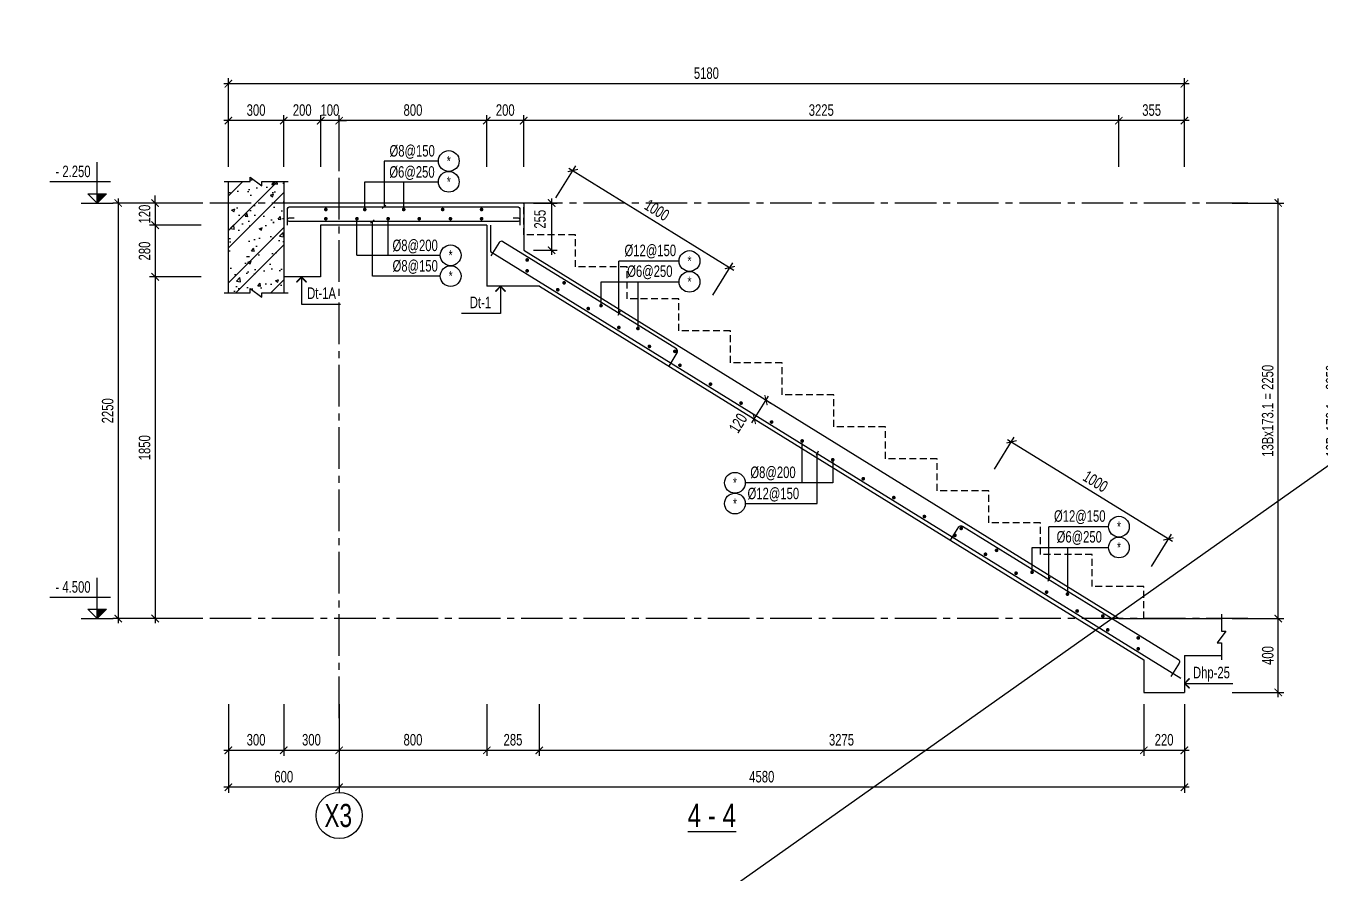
# Model space of a CAD drawing. Header units: millimetres. Extents: x -77370 to 109412, y -14880 to 214694.
# Drawn here: x 12411 to 26437, y 158927 to 168101 of the extents above; entities that cross this region are included whole.
import ezdxf
from ezdxf.enums import TextEntityAlignment as Align

# ---------------------------------------------------------------- set-up
doc = ezdxf.new("R2010")
doc.units = ezdxf.units.MM
doc.header["$LTSCALE"] = 300
doc.header["$MEASUREMENT"] = 0
doc.header["$PDMODE"] = 66
doc.linetypes.add('CENTER2', pattern=[1.125, 0.75, -0.125, 0.125, -0.125])
doc.linetypes.add('HIDDEN', pattern=[0.375, 0.25, -0.125])
doc.layers.get('0').update_dxf_attribs({"linetype": 'CONTINUOUS'})
doc.layers.get('DEFPOINTS').update_dxf_attribs({"linetype": 'CONTINUOUS'})
for name, color, linetype in [('CDC.01.AXIS', 160, 'CENTER2'), ('CDC.02.DIM', 1, 'CONTINUOUS'), ('CDC.03.BORDER', 3, 'CONTINUOUS'), ('CDC.04.HIDDEN', 8, 'HIDDEN'), ('CDC.05.STEEL', 4, 'CONTINUOUS'), ('CDC.06.TEXT', 2, 'CONTINUOUS'), ('CDC.10.HATCH', 251, 'CONTINUOUS'), ('CDC.11.NOTE', 8, 'CONTINUOUS'), ('CDC.14.STEELNUM', 2, 'CONTINUOUS'), ('KCS_SNODE', 6, 'CONTINUOUS')]:
    doc.layers.add(name, color=color, linetype=linetype)
doc.layers.add('KCS_Plotter', color=11, linetype='CONTINUOUS', plot=False)
doc.styles.add('KCS_SMTEXT', font='arial.ttf', dxfattribs={"width": 0.7})
doc.dimstyles.new('KCS_DIM25', dxfattribs={"dimscale": 2, "dimtxt": 62.5, "dimasz": 40, "dimexe": 30, "dimexo": 0, "dimgap": 25, "dimtad": 1, "dimdec": 0, "dimlfac": 0.5, "dimzin": 13, "dimdsep": 46, "dimtxsty": 'KCS_SMTEXT', "dimblk": 'ARCHTICK', "dimcen": 0, "dimdle": 25, "dimclrd": 1, "dimclre": 1, "dimclrt": 2, "dimadec": 0, "dimazin": 0, "dimtfac": 1, "dimtdec": 0, "dimtix": 1, "dimtmove": 2, "dimatfit": 3, "dimfxl": 1, "dimtolj": 1, "dimtzin": 13, "dimarcsym": 0})

# ---------------------------------------------------------------- blocks, each defined once
blk = doc.blocks.new('_ArchTick')
at = {"color": 0, "linetype": 'ByBlock', "const_width": 0.15}
blk.add_lwpolyline([(-0.5, -0.5), (0.5, 0.5)], dxfattribs=at)
blk = doc.blocks.new('*D685')
at = {"layer": 'CDC.02.DIM', "color": 1, "lineweight": -2, "transparency": 16777216}
for p, q in [((14312, 165383), (13752, 165383)), ((13812, 165433), (13812, 161633)), ((14312, 161683), (13752, 161683))]:
    blk.add_line(p, q, dxfattribs=at)
at = {"layer": 'DEFPOINTS', "color": 0, "transparency": 16777216}
for p in [(14312, 165383), (13812, 161683), (14312, 161683)]:
    blk.add_point(p, dxfattribs=at)
at = {"layer": 'CDC.02.DIM', "color": 1, "lineweight": -2, "transparency": 16777216, "xscale": 80, "yscale": 80, "zscale": 80}
for p, rotation in [((13812, 165383), 90), ((13812, 161683), 270)]:
    blk.add_blockref('_ArchTick', p, dxfattribs=dict(at, rotation=rotation))
at = {"layer": 'CDC.02.DIM', "color": 2, "transparency": 16777216, "insert": (13698, 163533), "char_height": 125, "attachment_point": 5, "rotation": 90, "style": 'KCS_SMTEXT'}
blk.add_mtext('\\A1;1850', dxfattribs=at)
blk = doc.blocks.new('*D686')
at = {"layer": 'CDC.02.DIM', "color": 1, "lineweight": -2, "transparency": 16777216}
for p, q in [((13412, 166233), (13412, 161633)), ((14312, 166183), (13352, 166183)), ((14312, 161683), (13352, 161683))]:
    blk.add_line(p, q, dxfattribs=at)
at = {"layer": 'DEFPOINTS', "color": 0, "transparency": 16777216}
for p in [(14312, 166183), (13412, 161683), (14312, 161683)]:
    blk.add_point(p, dxfattribs=at)
at = {"layer": 'CDC.02.DIM', "color": 1, "lineweight": -2, "transparency": 16777216, "xscale": 80, "yscale": 80, "zscale": 80}
for p, rotation in [((13412, 166183), 90), ((13412, 161683), 270)]:
    blk.add_blockref('_ArchTick', p, dxfattribs=dict(at, rotation=rotation))
at = {"layer": 'CDC.02.DIM', "color": 2, "transparency": 16777216, "insert": (13298, 163933), "char_height": 125, "attachment_point": 5, "rotation": 90, "style": 'KCS_SMTEXT'}
blk.add_mtext('\\A1;2250', dxfattribs=at)
blk = doc.blocks.new('*D687')
at = {"layer": 'CDC.02.DIM', "color": 1, "lineweight": -2, "transparency": 16777216}
for p, q in [((13812, 166183), (13812, 166263)), ((14312, 166183), (13752, 166183)), ((13812, 166183), (13812, 165943)), ((14312, 165943), (13752, 165943)), ((13812, 165943), (13812, 165863))]:
    blk.add_line(p, q, dxfattribs=at)
at = {"layer": 'DEFPOINTS', "color": 0, "transparency": 16777216}
for p in [(14312, 166183), (13812, 165943), (14312, 165943)]:
    blk.add_point(p, dxfattribs=at)
at = {"layer": 'CDC.02.DIM', "color": 1, "lineweight": -2, "transparency": 16777216, "xscale": 80, "yscale": 80, "zscale": 80}
for p, rotation in [((13812, 166183), 270), ((13812, 165943), 90)]:
    blk.add_blockref('_ArchTick', p, dxfattribs=dict(at, rotation=rotation))
at = {"layer": 'CDC.02.DIM', "color": 2, "transparency": 16777216, "insert": (13698, 166063), "char_height": 125, "attachment_point": 5, "rotation": 90, "style": 'KCS_SMTEXT'}
blk.add_mtext('\\A1;120', dxfattribs=at)
blk = doc.blocks.new('*D688')
at = {"layer": 'CDC.02.DIM', "color": 1, "lineweight": -2, "transparency": 16777216}
for p, q in [((14312, 165943), (13752, 165943)), ((13812, 165993), (13812, 165333)), ((14312, 165383), (13752, 165383))]:
    blk.add_line(p, q, dxfattribs=at)
at = {"layer": 'DEFPOINTS', "color": 0, "transparency": 16777216}
for p in [(14312, 165943), (13812, 165383), (14312, 165383)]:
    blk.add_point(p, dxfattribs=at)
at = {"layer": 'CDC.02.DIM', "color": 1, "lineweight": -2, "transparency": 16777216, "xscale": 80, "yscale": 80, "zscale": 80}
for p, rotation in [((13812, 165943), 90), ((13812, 165383), 270)]:
    blk.add_blockref('_ArchTick', p, dxfattribs=dict(at, rotation=rotation))
at = {"layer": 'CDC.02.DIM', "color": 2, "transparency": 16777216, "insert": (13698, 165663), "char_height": 125, "attachment_point": 5, "rotation": 90, "style": 'KCS_SMTEXT'}
blk.add_mtext('\\A1;280', dxfattribs=at)
blk = doc.blocks.new('*D689')
at = {"layer": 'CDC.02.DIM', "color": 1, "lineweight": -2, "transparency": 16777216}
for p, q in [((24306, 167075), (17756, 167075)), ((17806, 166575), (17806, 167135)), ((24256, 166575), (24256, 167135))]:
    blk.add_line(p, q, dxfattribs=at)
at = {"layer": 'DEFPOINTS', "color": 0, "transparency": 16777216}
for p in [(17806, 167075), (17806, 166575), (24256, 166575)]:
    blk.add_point(p, dxfattribs=at)
at = {"layer": 'CDC.02.DIM', "color": 1, "lineweight": -2, "transparency": 16777216, "xscale": 80, "yscale": 80, "zscale": 80, "rotation": 180}
blk.add_blockref('_ArchTick', (17806, 167075), dxfattribs=at)
at = {"layer": 'CDC.02.DIM', "color": 1, "lineweight": -2, "transparency": 16777216, "xscale": 80, "yscale": 80, "zscale": 80}
blk.add_blockref('_ArchTick', (24256, 167075), dxfattribs=at)
at = {"layer": 'CDC.02.DIM', "color": 2, "transparency": 16777216, "insert": (21031, 167189), "char_height": 125, "attachment_point": 5, "style": 'KCS_SMTEXT'}
blk.add_mtext('\\A1;3225', dxfattribs=at)
blk = doc.blocks.new('*D690')
at = {"layer": 'CDC.02.DIM', "color": 1, "lineweight": -2, "transparency": 16777216}
for p, q in [((17856, 167075), (17356, 167075)), ((17406, 166575), (17406, 167135)), ((17806, 166575), (17806, 167135))]:
    blk.add_line(p, q, dxfattribs=at)
at = {"layer": 'DEFPOINTS', "color": 0, "transparency": 16777216}
for p in [(17406, 167075), (17406, 166575), (17806, 166575)]:
    blk.add_point(p, dxfattribs=at)
at = {"layer": 'CDC.02.DIM', "color": 1, "lineweight": -2, "transparency": 16777216, "xscale": 80, "yscale": 80, "zscale": 80, "rotation": 180}
blk.add_blockref('_ArchTick', (17406, 167075), dxfattribs=at)
at = {"layer": 'CDC.02.DIM', "color": 1, "lineweight": -2, "transparency": 16777216, "xscale": 80, "yscale": 80, "zscale": 80}
blk.add_blockref('_ArchTick', (17806, 167075), dxfattribs=at)
at = {"layer": 'CDC.02.DIM', "color": 2, "transparency": 16777216, "insert": (17606, 167189), "char_height": 125, "attachment_point": 5, "style": 'KCS_SMTEXT'}
blk.add_mtext('\\A1;200', dxfattribs=at)
blk = doc.blocks.new('*D691')
at = {"layer": 'CDC.02.DIM', "color": 1, "lineweight": -2, "transparency": 16777216}
for p, q in [((15656, 167075), (15156, 167075)), ((15206, 166575), (15206, 167135)), ((15606, 166575), (15606, 167135))]:
    blk.add_line(p, q, dxfattribs=at)
at = {"layer": 'DEFPOINTS', "color": 0, "transparency": 16777216}
for p in [(15206, 167075), (15206, 166575), (15606, 166575)]:
    blk.add_point(p, dxfattribs=at)
at = {"layer": 'CDC.02.DIM', "color": 1, "lineweight": -2, "transparency": 16777216, "xscale": 80, "yscale": 80, "zscale": 80, "rotation": 180}
blk.add_blockref('_ArchTick', (15206, 167075), dxfattribs=at)
at = {"layer": 'CDC.02.DIM', "color": 1, "lineweight": -2, "transparency": 16777216, "xscale": 80, "yscale": 80, "zscale": 80}
blk.add_blockref('_ArchTick', (15606, 167075), dxfattribs=at)
at = {"layer": 'CDC.02.DIM', "color": 2, "transparency": 16777216, "insert": (15406, 167189), "char_height": 125, "attachment_point": 5, "style": 'KCS_SMTEXT'}
blk.add_mtext('\\A1;200', dxfattribs=at)
blk = doc.blocks.new('*D692')
at = {"layer": 'CDC.02.DIM', "color": 1, "lineweight": -2, "transparency": 16777216}
for p, q in [((25016, 167475), (14556, 167475)), ((14606, 166575), (14606, 167535)), ((24966, 166575), (24966, 167535))]:
    blk.add_line(p, q, dxfattribs=at)
at = {"layer": 'DEFPOINTS', "color": 0, "transparency": 16777216}
for p in [(14606, 167475), (14606, 166575), (24966, 166575)]:
    blk.add_point(p, dxfattribs=at)
at = {"layer": 'CDC.02.DIM', "color": 1, "lineweight": -2, "transparency": 16777216, "xscale": 80, "yscale": 80, "zscale": 80, "rotation": 180}
blk.add_blockref('_ArchTick', (14606, 167475), dxfattribs=at)
at = {"layer": 'CDC.02.DIM', "color": 1, "lineweight": -2, "transparency": 16777216, "xscale": 80, "yscale": 80, "zscale": 80}
blk.add_blockref('_ArchTick', (24966, 167475), dxfattribs=at)
at = {"layer": 'CDC.02.DIM', "color": 2, "transparency": 16777216, "insert": (19786, 167589), "char_height": 125, "attachment_point": 5, "style": 'KCS_SMTEXT'}
blk.add_mtext('\\A1;5180', dxfattribs=at)
blk = doc.blocks.new('*D693')
at = {"layer": 'CDC.02.DIM', "color": 1, "lineweight": -2, "transparency": 16777216}
for p, q in [((15256, 167075), (14556, 167075)), ((14606, 166575), (14606, 167135)), ((15206, 166575), (15206, 167135))]:
    blk.add_line(p, q, dxfattribs=at)
at = {"layer": 'DEFPOINTS', "color": 0, "transparency": 16777216}
for p in [(14606, 167075), (14606, 166575), (15206, 166575)]:
    blk.add_point(p, dxfattribs=at)
at = {"layer": 'CDC.02.DIM', "color": 1, "lineweight": -2, "transparency": 16777216, "xscale": 80, "yscale": 80, "zscale": 80, "rotation": 180}
blk.add_blockref('_ArchTick', (14606, 167075), dxfattribs=at)
at = {"layer": 'CDC.02.DIM', "color": 1, "lineweight": -2, "transparency": 16777216, "xscale": 80, "yscale": 80, "zscale": 80}
blk.add_blockref('_ArchTick', (15206, 167075), dxfattribs=at)
at = {"layer": 'CDC.02.DIM', "color": 2, "transparency": 16777216, "insert": (14906, 167189), "char_height": 125, "attachment_point": 5, "style": 'KCS_SMTEXT'}
blk.add_mtext('\\A1;300', dxfattribs=at)
blk = doc.blocks.new('*D694')
at = {"layer": 'CDC.02.DIM', "color": 1, "lineweight": -2, "transparency": 16777216}
for p, q in [((25016, 167075), (24206, 167075)), ((24256, 166575), (24256, 167135)), ((24966, 166575), (24966, 167135))]:
    blk.add_line(p, q, dxfattribs=at)
at = {"layer": 'DEFPOINTS', "color": 0, "transparency": 16777216}
for p in [(24256, 167075), (24256, 166575), (24966, 166575)]:
    blk.add_point(p, dxfattribs=at)
at = {"layer": 'CDC.02.DIM', "color": 1, "lineweight": -2, "transparency": 16777216, "xscale": 80, "yscale": 80, "zscale": 80, "rotation": 180}
blk.add_blockref('_ArchTick', (24256, 167075), dxfattribs=at)
at = {"layer": 'CDC.02.DIM', "color": 1, "lineweight": -2, "transparency": 16777216, "xscale": 80, "yscale": 80, "zscale": 80}
blk.add_blockref('_ArchTick', (24966, 167075), dxfattribs=at)
at = {"layer": 'CDC.02.DIM', "color": 2, "transparency": 16777216, "insert": (24611, 167189), "char_height": 125, "attachment_point": 5, "style": 'KCS_SMTEXT'}
blk.add_mtext('\\A1;355', dxfattribs=at)
blk = doc.blocks.new('*D695')
at = {"layer": 'CDC.02.DIM', "color": 1, "lineweight": -2, "transparency": 16777216}
for p, q in [((17456, 167075), (15756, 167075)), ((15806, 166575), (15806, 167135)), ((17406, 166575), (17406, 167135))]:
    blk.add_line(p, q, dxfattribs=at)
at = {"layer": 'DEFPOINTS', "color": 0, "transparency": 16777216}
for p in [(15806, 167075), (15806, 166575), (17406, 166575)]:
    blk.add_point(p, dxfattribs=at)
at = {"layer": 'CDC.02.DIM', "color": 1, "lineweight": -2, "transparency": 16777216, "xscale": 80, "yscale": 80, "zscale": 80, "rotation": 180}
blk.add_blockref('_ArchTick', (15806, 167075), dxfattribs=at)
at = {"layer": 'CDC.02.DIM', "color": 1, "lineweight": -2, "transparency": 16777216, "xscale": 80, "yscale": 80, "zscale": 80}
blk.add_blockref('_ArchTick', (17406, 167075), dxfattribs=at)
at = {"layer": 'CDC.02.DIM', "color": 2, "transparency": 16777216, "insert": (16606, 167189), "char_height": 125, "attachment_point": 5, "style": 'KCS_SMTEXT'}
blk.add_mtext('\\A1;800', dxfattribs=at)
blk = doc.blocks.new('*D696')
at = {"layer": 'CDC.02.DIM', "color": 1, "lineweight": -2, "transparency": 16777216}
for p, q in [((25983, 161633), (25983, 166233)), ((25483, 166183), (26043, 166183)), ((25483, 161683), (26043, 161683))]:
    blk.add_line(p, q, dxfattribs=at)
at = {"layer": 'DEFPOINTS', "color": 0, "transparency": 16777216}
for p in [(25483, 166183), (25983, 166183), (25483, 161683)]:
    blk.add_point(p, dxfattribs=at)
at = {"layer": 'CDC.02.DIM', "color": 1, "lineweight": -2, "transparency": 16777216, "xscale": 80, "yscale": 80, "zscale": 80}
for p, rotation in [((25983, 166183), 90), ((25983, 161683), 270)]:
    blk.add_blockref('_ArchTick', p, dxfattribs=dict(at, rotation=rotation))
at = {"layer": 'CDC.02.DIM', "color": 2, "transparency": 16777216, "insert": (25869, 163933), "char_height": 125, "attachment_point": 5, "rotation": 90, "style": 'KCS_SMTEXT'}
blk.add_mtext('\\A1;13Bx173.1 = 2250', dxfattribs=at)
blk = doc.blocks.new('*D697')
at = {"layer": 'CDC.02.DIM', "color": 1, "lineweight": -2, "transparency": 16777216}
for p, q in [((25983, 160833), (25983, 161733)), ((25483, 161683), (26043, 161683)), ((25483, 160883), (26043, 160883))]:
    blk.add_line(p, q, dxfattribs=at)
at = {"layer": 'DEFPOINTS', "color": 0, "transparency": 16777216}
for p in [(25483, 161683), (25983, 161683), (25483, 160883)]:
    blk.add_point(p, dxfattribs=at)
at = {"layer": 'CDC.02.DIM', "color": 1, "lineweight": -2, "transparency": 16777216, "xscale": 80, "yscale": 80, "zscale": 80}
for p, rotation in [((25983, 161683), 90), ((25983, 160883), 270)]:
    blk.add_blockref('_ArchTick', p, dxfattribs=dict(at, rotation=rotation))
at = {"layer": 'CDC.02.DIM', "color": 2, "transparency": 16777216, "insert": (25870, 161283), "char_height": 125, "attachment_point": 5, "rotation": 90, "style": 'KCS_SMTEXT'}
blk.add_mtext('\\A1;400', dxfattribs=at)
blk = doc.blocks.new('*D698')
at = {"layer": 'CDC.02.DIM', "color": 1, "lineweight": -2, "transparency": 16777216}
for p, q in [((17406, 160756), (17406, 160196)), ((17975, 160756), (17975, 160196)), ((18025, 160256), (17356, 160256))]:
    blk.add_line(p, q, dxfattribs=at)
at = {"layer": 'DEFPOINTS', "color": 0, "transparency": 16777216}
for p in [(17406, 160756), (17975, 160756), (17406, 160256)]:
    blk.add_point(p, dxfattribs=at)
at = {"layer": 'CDC.02.DIM', "color": 1, "lineweight": -2, "transparency": 16777216, "xscale": 80, "yscale": 80, "zscale": 80, "rotation": 180}
blk.add_blockref('_ArchTick', (17406, 160256), dxfattribs=at)
at = {"layer": 'CDC.02.DIM', "color": 1, "lineweight": -2, "transparency": 16777216, "xscale": 80, "yscale": 80, "zscale": 80}
blk.add_blockref('_ArchTick', (17975, 160256), dxfattribs=at)
at = {"layer": 'CDC.02.DIM', "color": 2, "transparency": 16777216, "insert": (17690, 160370), "char_height": 125, "attachment_point": 5, "style": 'KCS_SMTEXT'}
blk.add_mtext('\\A1;285', dxfattribs=at)
blk = doc.blocks.new('*D699')
at = {"layer": 'CDC.02.DIM', "color": 1, "lineweight": -2, "transparency": 16777216}
for p, q in [((15806, 160756), (15806, 160196)), ((17406, 160756), (17406, 160196)), ((17456, 160256), (15756, 160256))]:
    blk.add_line(p, q, dxfattribs=at)
at = {"layer": 'DEFPOINTS', "color": 0, "transparency": 16777216}
for p in [(15806, 160756), (17406, 160756), (15806, 160256)]:
    blk.add_point(p, dxfattribs=at)
at = {"layer": 'CDC.02.DIM', "color": 1, "lineweight": -2, "transparency": 16777216, "xscale": 80, "yscale": 80, "zscale": 80, "rotation": 180}
blk.add_blockref('_ArchTick', (15806, 160256), dxfattribs=at)
at = {"layer": 'CDC.02.DIM', "color": 1, "lineweight": -2, "transparency": 16777216, "xscale": 80, "yscale": 80, "zscale": 80}
blk.add_blockref('_ArchTick', (17406, 160256), dxfattribs=at)
at = {"layer": 'CDC.02.DIM', "color": 2, "transparency": 16777216, "insert": (16606, 160370), "char_height": 125, "attachment_point": 5, "style": 'KCS_SMTEXT'}
blk.add_mtext('\\A1;800', dxfattribs=at)
blk = doc.blocks.new('*D700')
at = {"layer": 'CDC.02.DIM', "color": 1, "lineweight": -2, "transparency": 16777216}
for p, q in [((15806, 160756), (15806, 159796)), ((24966, 160756), (24966, 159796)), ((25016, 159856), (15756, 159856))]:
    blk.add_line(p, q, dxfattribs=at)
at = {"layer": 'DEFPOINTS', "color": 0, "transparency": 16777216}
for p in [(15806, 160756), (24966, 160756), (15806, 159856)]:
    blk.add_point(p, dxfattribs=at)
at = {"layer": 'CDC.02.DIM', "color": 1, "lineweight": -2, "transparency": 16777216, "xscale": 80, "yscale": 80, "zscale": 80, "rotation": 180}
blk.add_blockref('_ArchTick', (15806, 159856), dxfattribs=at)
at = {"layer": 'CDC.02.DIM', "color": 1, "lineweight": -2, "transparency": 16777216, "xscale": 80, "yscale": 80, "zscale": 80}
blk.add_blockref('_ArchTick', (24966, 159856), dxfattribs=at)
at = {"layer": 'CDC.02.DIM', "color": 2, "transparency": 16777216, "insert": (20386, 159970), "char_height": 125, "attachment_point": 5, "style": 'KCS_SMTEXT'}
blk.add_mtext('\\A1;4580', dxfattribs=at)
blk = doc.blocks.new('*D701')
at = {"layer": 'CDC.02.DIM', "color": 1, "lineweight": -2, "transparency": 16777216}
for p, q in [((24526, 160756), (24526, 160196)), ((24966, 160756), (24966, 160196)), ((25016, 160256), (24476, 160256))]:
    blk.add_line(p, q, dxfattribs=at)
at = {"layer": 'DEFPOINTS', "color": 0, "transparency": 16777216}
for p in [(24526, 160756), (24966, 160756), (24526, 160256)]:
    blk.add_point(p, dxfattribs=at)
at = {"layer": 'CDC.02.DIM', "color": 1, "lineweight": -2, "transparency": 16777216, "xscale": 80, "yscale": 80, "zscale": 80, "rotation": 180}
blk.add_blockref('_ArchTick', (24526, 160256), dxfattribs=at)
at = {"layer": 'CDC.02.DIM', "color": 1, "lineweight": -2, "transparency": 16777216, "xscale": 80, "yscale": 80, "zscale": 80}
blk.add_blockref('_ArchTick', (24966, 160256), dxfattribs=at)
at = {"layer": 'CDC.02.DIM', "color": 2, "transparency": 16777216, "insert": (24746, 160370), "char_height": 125, "attachment_point": 5, "style": 'KCS_SMTEXT'}
blk.add_mtext('\\A1;220', dxfattribs=at)
blk = doc.blocks.new('*D702')
at = {"layer": 'CDC.02.DIM', "color": 1, "lineweight": -2, "transparency": 16777216}
for p, q in [((15206, 160756), (15206, 160196)), ((15806, 160756), (15806, 160196)), ((15856, 160256), (15156, 160256))]:
    blk.add_line(p, q, dxfattribs=at)
at = {"layer": 'DEFPOINTS', "color": 0, "transparency": 16777216}
for p in [(15206, 160756), (15806, 160756), (15206, 160256)]:
    blk.add_point(p, dxfattribs=at)
at = {"layer": 'CDC.02.DIM', "color": 1, "lineweight": -2, "transparency": 16777216, "xscale": 80, "yscale": 80, "zscale": 80, "rotation": 180}
blk.add_blockref('_ArchTick', (15206, 160256), dxfattribs=at)
at = {"layer": 'CDC.02.DIM', "color": 1, "lineweight": -2, "transparency": 16777216, "xscale": 80, "yscale": 80, "zscale": 80}
blk.add_blockref('_ArchTick', (15806, 160256), dxfattribs=at)
at = {"layer": 'CDC.02.DIM', "color": 2, "transparency": 16777216, "insert": (15506, 160370), "char_height": 125, "attachment_point": 5, "style": 'KCS_SMTEXT'}
blk.add_mtext('\\A1;300', dxfattribs=at)
blk = doc.blocks.new('*D703')
at = {"layer": 'CDC.02.DIM', "color": 1, "lineweight": -2, "transparency": 16777216}
for p, q in [((14606, 160756), (14606, 160196)), ((15206, 160756), (15206, 160196)), ((15256, 160256), (14556, 160256))]:
    blk.add_line(p, q, dxfattribs=at)
at = {"layer": 'DEFPOINTS', "color": 0, "transparency": 16777216}
for p in [(14606, 160756), (15206, 160756), (14606, 160256)]:
    blk.add_point(p, dxfattribs=at)
at = {"layer": 'CDC.02.DIM', "color": 1, "lineweight": -2, "transparency": 16777216, "xscale": 80, "yscale": 80, "zscale": 80, "rotation": 180}
blk.add_blockref('_ArchTick', (14606, 160256), dxfattribs=at)
at = {"layer": 'CDC.02.DIM', "color": 1, "lineweight": -2, "transparency": 16777216, "xscale": 80, "yscale": 80, "zscale": 80}
blk.add_blockref('_ArchTick', (15206, 160256), dxfattribs=at)
at = {"layer": 'CDC.02.DIM', "color": 2, "transparency": 16777216, "insert": (14906, 160370), "char_height": 125, "attachment_point": 5, "style": 'KCS_SMTEXT'}
blk.add_mtext('\\A1;300', dxfattribs=at)
blk = doc.blocks.new('*D704')
at = {"layer": 'CDC.02.DIM', "color": 1, "lineweight": -2, "transparency": 16777216}
for p, q in [((14606, 160756), (14606, 159796)), ((15806, 160756), (15806, 159796)), ((15856, 159856), (14556, 159856))]:
    blk.add_line(p, q, dxfattribs=at)
at = {"layer": 'DEFPOINTS', "color": 0, "transparency": 16777216}
for p in [(14606, 160756), (15806, 160756), (14606, 159856)]:
    blk.add_point(p, dxfattribs=at)
at = {"layer": 'CDC.02.DIM', "color": 1, "lineweight": -2, "transparency": 16777216, "xscale": 80, "yscale": 80, "zscale": 80, "rotation": 180}
blk.add_blockref('_ArchTick', (14606, 159856), dxfattribs=at)
at = {"layer": 'CDC.02.DIM', "color": 1, "lineweight": -2, "transparency": 16777216, "xscale": 80, "yscale": 80, "zscale": 80}
blk.add_blockref('_ArchTick', (15806, 159856), dxfattribs=at)
at = {"layer": 'CDC.02.DIM', "color": 2, "transparency": 16777216, "insert": (15206, 159970), "char_height": 125, "attachment_point": 5, "style": 'KCS_SMTEXT'}
blk.add_mtext('\\A1;600', dxfattribs=at)
blk = doc.blocks.new('*D705')
at = {"layer": 'CDC.02.DIM', "color": 1, "lineweight": -2, "transparency": 16777216}
for p, q in [((20280, 163802), (20459, 164091)), ((20432, 164049), (20484, 164017)), ((20306, 163844), (20357, 163813))]:
    blk.add_line(p, q, dxfattribs=at)
at = {"layer": 'DEFPOINTS', "color": 0, "transparency": 16777216}
for p in [(20432, 164049), (20432, 164049), (20306, 163844)]:
    blk.add_point(p, dxfattribs=at)
at = {"layer": 'CDC.02.DIM', "color": 1, "lineweight": -2, "transparency": 16777216, "xscale": 80, "yscale": 80, "zscale": 80}
for p, rotation in [((20432, 164049), 58.27846772465916), ((20306, 163844), 238.2784677246592)]:
    blk.add_blockref('_ArchTick', p, dxfattribs=dict(at, rotation=rotation))
at = {"layer": 'CDC.02.DIM', "color": 2, "transparency": 16777216, "insert": (20130, 163799), "char_height": 125, "attachment_point": 5, "rotation": 58.2785, "style": 'KCS_SMTEXT'}
blk.add_mtext('\\A1;120', dxfattribs=at)
blk = doc.blocks.new('*D706')
at = {"layer": 'CDC.02.DIM', "color": 1, "lineweight": -2, "transparency": 16777216}
for p, q in [((18155, 166238), (18371, 166586)), ((18297, 166561), (20083, 165457)), ((19857, 165186), (20072, 165535))]:
    blk.add_line(p, q, dxfattribs=at)
at = {"layer": 'DEFPOINTS', "color": 0, "transparency": 16777216}
for p in [(18155, 166238), (20040, 165484), (19857, 165186)]:
    blk.add_point(p, dxfattribs=at)
at = {"layer": 'CDC.02.DIM', "color": 1, "lineweight": -2, "transparency": 16777216, "xscale": 80, "yscale": 80, "zscale": 80}
for p, rotation in [((18339, 166535), 148.2784677246591), ((20040, 165484), 328.2784677246591)]:
    blk.add_blockref('_ArchTick', p, dxfattribs=dict(at, rotation=rotation))
at = {"layer": 'CDC.02.DIM', "color": 2, "transparency": 16777216, "insert": (19250, 166106), "char_height": 125, "attachment_point": 5, "rotation": 328.2785, "style": 'KCS_SMTEXT'}
blk.add_mtext('\\A1;1000', dxfattribs=at)
blk = doc.blocks.new('*D707')
at = {"layer": 'CDC.02.DIM', "color": 1, "lineweight": -2, "transparency": 16777216}
for p, q in [((22908, 163300), (23123, 163649)), ((23049, 163624), (24836, 162520)), ((24609, 162248), (24825, 162597))]:
    blk.add_line(p, q, dxfattribs=at)
at = {"layer": 'DEFPOINTS', "color": 0, "transparency": 16777216}
for p in [(22908, 163300), (24793, 162546), (24609, 162248)]:
    blk.add_point(p, dxfattribs=at)
at = {"layer": 'CDC.02.DIM', "color": 1, "lineweight": -2, "transparency": 16777216, "xscale": 80, "yscale": 80, "zscale": 80}
for p, rotation in [((23092, 163597), 148.2784677246591), ((24793, 162546), 328.2784677246591)]:
    blk.add_blockref('_ArchTick', p, dxfattribs=dict(at, rotation=rotation))
at = {"layer": 'CDC.02.DIM', "color": 2, "transparency": 16777216, "insert": (24002, 163168), "char_height": 125, "attachment_point": 5, "rotation": 328.2785, "style": 'KCS_SMTEXT'}
blk.add_mtext('\\A1;1000', dxfattribs=at)
blk = doc.blocks.new('*D678')
at = {"layer": 'CDC.02.DIM', "color": 1, "lineweight": -2, "transparency": 16777216}
for p, q in [((26677, 161633), (26677, 166233)), ((27177, 166183), (26617, 166183)), ((27177, 161683), (26617, 161683))]:
    blk.add_line(p, q, dxfattribs=at)
at = {"layer": 'DEFPOINTS', "color": 0, "transparency": 16777216}
for p in [(26677, 166183), (27177, 166183), (27177, 161683)]:
    blk.add_point(p, dxfattribs=at)
at = {"layer": 'CDC.02.DIM', "color": 1, "lineweight": -2, "transparency": 16777216, "xscale": 80, "yscale": 80, "zscale": 80}
for p, rotation in [((26677, 166183), 90), ((26677, 161683), 270)]:
    blk.add_blockref('_ArchTick', p, dxfattribs=dict(at, rotation=rotation))
at = {"layer": 'CDC.02.DIM', "color": 2, "transparency": 16777216, "insert": (26563, 163933), "char_height": 125, "attachment_point": 5, "rotation": 90, "style": 'KCS_SMTEXT'}
blk.add_mtext('\\A1;13Bx173.1 = 2250', dxfattribs=at)
blk = doc.blocks.new('*D526')
at = {"layer": 'CDC.02.DIM', "color": 1, "lineweight": -2, "transparency": 16777216}
for p, q in [((17975, 160756), (17975, 160196)), ((24526, 160756), (24526, 160196)), ((24576, 160256), (17925, 160256))]:
    blk.add_line(p, q, dxfattribs=at)
at = {"layer": 'DEFPOINTS', "color": 0, "transparency": 16777216}
for p in [(17975, 160756), (24526, 160756), (17975, 160256)]:
    blk.add_point(p, dxfattribs=at)
at = {"layer": 'CDC.02.DIM', "color": 1, "lineweight": -2, "transparency": 16777216, "xscale": 80, "yscale": 80, "zscale": 80, "rotation": 180}
blk.add_blockref('_ArchTick', (17975, 160256), dxfattribs=at)
at = {"layer": 'CDC.02.DIM', "color": 1, "lineweight": -2, "transparency": 16777216, "xscale": 80, "yscale": 80, "zscale": 80}
blk.add_blockref('_ArchTick', (24526, 160256), dxfattribs=at)
at = {"layer": 'CDC.02.DIM', "color": 2, "transparency": 16777216, "insert": (21250, 160370), "char_height": 125, "attachment_point": 5, "style": 'KCS_SMTEXT'}
blk.add_mtext('\\A1;3275', dxfattribs=at)
blk = doc.blocks.new('*D565')
at = {"layer": 'CDC.02.DIM', "color": 1, "lineweight": -2, "transparency": 16777216}
for p, q in [((15606, 167075), (15526, 167075)), ((15606, 166575), (15606, 167135)), ((15806, 167075), (15606, 167075)), ((15806, 166575), (15806, 167135)), ((15806, 167075), (15886, 167075))]:
    blk.add_line(p, q, dxfattribs=at)
at = {"layer": 'DEFPOINTS', "color": 0, "transparency": 16777216}
for p in [(15606, 167075), (15606, 166575), (15806, 166575)]:
    blk.add_point(p, dxfattribs=at)
at = {"layer": 'CDC.02.DIM', "color": 1, "lineweight": -2, "transparency": 16777216, "xscale": 80, "yscale": 80, "zscale": 80}
blk.add_blockref('_ArchTick', (15606, 167075), dxfattribs=at)
at = {"layer": 'CDC.02.DIM', "color": 1, "lineweight": -2, "transparency": 16777216, "xscale": 80, "yscale": 80, "zscale": 80, "rotation": 180}
blk.add_blockref('_ArchTick', (15806, 167075), dxfattribs=at)
at = {"layer": 'CDC.02.DIM', "color": 2, "transparency": 16777216, "insert": (15706, 167189), "char_height": 125, "attachment_point": 5, "style": 'KCS_SMTEXT'}
blk.add_mtext('\\A1;100', dxfattribs=at)
blk = doc.blocks.new('*D569')
at = {"layer": 'CDC.02.DIM', "color": 1, "lineweight": -2, "transparency": 16777216}
for p, q in [((18109, 166233), (18109, 165622)), ((17913, 166183), (18169, 166183)), ((17913, 165672), (18169, 165672))]:
    blk.add_line(p, q, dxfattribs=at)
at = {"layer": 'DEFPOINTS', "color": 0, "transparency": 16777216}
for p in [(17913, 166183), (17913, 165672), (18109, 165672)]:
    blk.add_point(p, dxfattribs=at)
at = {"layer": 'CDC.02.DIM', "color": 1, "lineweight": -2, "transparency": 16777216, "xscale": 80, "yscale": 80, "zscale": 80}
for p, rotation in [((18109, 166183), 90), ((18109, 165672), 270)]:
    blk.add_blockref('_ArchTick', p, dxfattribs=dict(at, rotation=rotation))
at = {"layer": 'CDC.02.DIM', "color": 2, "transparency": 16777216, "insert": (17983, 166008), "char_height": 125, "attachment_point": 5, "rotation": 90, "style": 'KCS_SMTEXT'}
blk.add_mtext('\\A1;255', dxfattribs=at)

msp = doc.modelspace()

# ---------------------------------------------------------------- hatches: boundary and pattern name
at = {"layer": 'CDC.10.HATCH'}
h = msp.add_hatch(dxfattribs=at)
h.set_pattern_fill('BETONG', color=256, scale=50)
h.set_pattern_definition([(45, (-2477274.37, 1330594.74), (-282.84271, 282.84271), []), (45, (-2477086.87, 1330594.74), (-282.84271, 282.84271), []), (50, (-2477274.37, 1330594.74), (358.63009, -31.376067), [37.5, -412.5]), (355, (-2477274.37, 1330594.74), (-69.375667, 376.096067), [30, -330]), (100.4514, (-2477244.5, 1330592.13), (289.25469, 344.71977), [31.870095, -350.571056]), (46.1842, (-2477274.37, 1330694.74), (533.620524, -82.75951), [56.25, -618.75]), (96.6356, (-2477229.9, 1330687.85), (467.33135, 487.05894), [47.80514, -525.8565]), (351.1842, (-2477274.4, 1330694.74), (467.33097, 487.0593), [45, -495]), (21, (-2477224.37, 1330669.74), (298.453526, -201.309445), [37.5, -412.5]), (326, (-2477224.37, 1330669.74), (121.657666, 362.575023), [30, -330]), (71.4514, (-2477199.5, 1330652.97), (420.111314, 161.26525), [31.870095, -350.571056]), (37.5, (-2477274.37, 1330594.74), (6.0799277, 166.446927), [0, -326, 0, -335, 0, -331.25]), (7.5, (-2477274.37, 1330594.74), (131.534769, 197.205856), [0, -191, 0, -318.5, 0, -126.25]), (327.5, (-2477385.87, 1330594.74), (266.911218, -11.277436), [0, -125, 0, -390, 0, -517.5]), (317.5, (-2477435.87, 1330594.74), (291.593085, 50.052491), [0, -162.5, 0, -259, 0, -367.5])])
h.paths.add_polyline_path([(14843.3, 166417.7), (14605.8, 166417.7), (14605.8, 165211.9), (14843.3, 165211.9), (14843.3, 165258.8), (14968.3, 165165), (14968.3, 165211.9), (15205.8, 165211.9), (15205.8, 166417.7), (14968.3, 166417.7), (14968.3, 166370.8), (14843.3, 166464.5)])

# ---------------------------------------------------------------- linework, layer by layer
at = {"layer": 'CDC.01.AXIS', "ltscale": 2}
for p, q in [((15805.8, 160604.3), (15805.8, 166830.1)), ((25653.1, 166183), (14312, 166183)), ((25653.1, 161683), (14312, 161683))]:
    msp.add_line(p, q, dxfattribs=at)
at = {"layer": 'CDC.02.DIM'}
for p, q in [((13183.8, 166183), (13183.8, 166624.1)), ((12670.1, 166416.5), (13327.6, 166416.5)), ((13083.1, 166283.6), (13284.4, 166283.6)), ((13183.8, 166183), (13083.1, 166283.6)), ((13183.8, 166183), (13284.4, 166283.6)), ((13010.5, 166183), (13357, 166183)), ((13183.8, 161683), (13183.8, 162124.1)), ((12670.1, 161916.5), (13327.6, 161916.5)), ((13083.1, 161783.6), (13284.4, 161783.6)), ((13183.8, 161683), (13083.1, 161783.6)), ((13183.8, 161683), (13284.4, 161783.6)), ((13010.5, 161683), (13357, 161683))]:
    msp.add_line(p, q, dxfattribs=at)
msp.add_circle((15805.8, 159550.9), 250, dxfattribs=at)
for points in [[(13284.4, 166283.6), (13183.8, 166183), (13183.8, 166283.6)], [(13284.4, 161783.6), (13183.8, 161683), (13183.8, 161783.6)]]:
    msp.add_solid(points, dxfattribs=at)
at = {"layer": 'CDC.03.BORDER'}
for p, q in [((14605.8, 165211.9), (14605.8, 166417.7)), ((15205.8, 166417.7), (15205.8, 165211.9)), ((17805.8, 166183), (15205.8, 166183)), ((17805.8, 166183), (17805.8, 165672.2)), ((17405.8, 165943), (15605.8, 165943)), ((15605.8, 165943), (15605.8, 165383)), ((17405.8, 165943), (17405.8, 165283)), ((17805.8, 165672.2), (24259.6, 161683)), ((15605.8, 165383), (15205.8, 165383)), ((17979.1, 165283), (17405.8, 165283)), ((17979.1, 165283), (24525.8, 161236.2)), ((24259.6, 161683), (25369.4, 161683)), ((24525.8, 161236.2), (24525.8, 160883)), ((24965.8, 161283), (24965.8, 160883)), ((24965.8, 161283), (25369.4, 161283)), ((24525.8, 160883), (24965.8, 160883))]:
    msp.add_line(p, q, dxfattribs=at)
at = {"layer": 'CDC.04.HIDDEN'}
msp.add_line((17805.8, 166183), (17245.8, 166183), dxfattribs=at)
msp.add_lwpolyline([(24525.8, 161683), (24525.8, 162029.1), (23965.8, 162029.1), (23965.8, 162375.3), (23405.8, 162375.3), (23405.8, 162721.4), (22845.8, 162721.4), (22845.8, 163067.6), (22285.8, 163067.6), (22285.8, 163413.7), (21725.8, 163413.7), (21725.8, 163759.9), (21165.8, 163759.9), (21165.8, 164106), (20605.8, 164106), (20605.8, 164452.2), (20045.8, 164452.2), (20045.8, 164798.3), (19485.8, 164798.3), (19485.8, 165144.5), (18925.8, 165144.5), (18925.8, 165490.6), (18365.8, 165490.6), (18365.8, 165836.8), (17805.8, 165836.8), (17805.8, 166183)], dxfattribs=at)
at = {"layer": 'CDC.05.STEEL'}
for points in [[(15245.8, 165943), (15245.8, 166113, -0.4142136), (15275.8, 166143), (17735.8, 166143, -0.4142136), (17765.8, 166113), (17765.8, 165943)], [(17692.4, 166023), (17745.8, 166023, -1), (17745.8, 165983), (15265.8, 165983, -1), (15265.8, 166023), (15319.3, 166023)], [(19380.9, 164416.5), (19470.3, 164561.1, 0.4142136), (19460.5, 164602.4), (17581.1, 165764.1, 0.4142136), (17539.8, 165754.4), (17450.4, 165609.8)], [(22432.2, 162530.4), (22521.5, 162675, -0.4142136), (22562.8, 162684.7), (24900.3, 161239.9, -0.4142136), (24910.1, 161198.6), (24820.7, 161054)]]:
    msp.add_lwpolyline(points, format="xyb", dxfattribs=at)
msp.add_lwpolyline([(17445.8, 165943), (17445.8, 165659.6), (24925.8, 161036)], dxfattribs=at)
at = {"layer": 'CDC.11.NOTE'}
for p, q in [((16881.7, 166637.7), (16292.6, 166637.7)), ((16292.6, 166637.7), (16292.6, 166143)), ((16083.8, 166412.7), (16881.7, 166412.7)), ((16083.8, 166113), (16083.8, 166412.7)), ((16505.8, 166113), (16505.8, 166412.7)), ((15999.3, 165617), (15999.3, 166013)), ((16166.1, 165392), (16166.1, 165983)), ((16337, 165617), (16337, 166013)), ((15999.3, 165617), (16902, 165617)), ((19490.4, 165554.8), (18838.1, 165554.8)), ((18838.1, 164987.1), (18838.1, 165554.8)), ((16902, 165392), (16166.1, 165392)), ((18644.3, 165329.8), (19490.4, 165329.8)), ((18644.3, 165071.7), (18644.3, 165329.8)), ((19044.5, 165329.8), (19044.5, 164824.3)), ((20823.7, 163153.3), (20823.7, 163606.9)), ((20985.9, 162928.3), (20985.9, 163471.7)), ((21154.8, 163402.3), (21154.8, 163153.3)), ((21154.8, 163153.3), (20207.7, 163153.3)), ((20207.7, 162928.3), (20985.9, 162928.3)), ((24144.2, 162678.1), (23496.6, 162678.1)), ((23496.6, 162107.6), (23496.6, 162678.1)), ((23314.6, 162453.1), (24144.2, 162453.1)), ((23314.6, 162184.8), (23314.6, 162453.1)), ((23698.3, 162453.1), (23698.3, 161947.6))]:
    msp.add_line(p, q, dxfattribs=at)
at = {"layer": 'CDC.11.NOTE', "color": 3}
for p, q in [((16311.1, 166161.5), (16274, 166124.4)), ((16184.6, 166001.5), (16147.5, 165964.4)), ((18850, 165010.5), (18826.2, 164963.7)), ((20997.9, 163494.8), (20974, 163448)), ((23508.5, 162131), (23484.7, 162084.2))]:
    msp.add_line(p, q, dxfattribs=at)
at = {"layer": 'CDC.11.NOTE', "color": 1}
for points in [[(14559, 166417.7), (14843.3, 166417.7), (14843.3, 166464.5), (14968.3, 166370.8), (14968.3, 166417.7), (15252.7, 166417.7)], [(14559, 165211.9), (14843.3, 165211.9), (14843.3, 165258.8), (14968.3, 165165), (14968.3, 165211.9), (15252.7, 165211.9)], [(25369.4, 161729.8), (25369.4, 161545.5), (25416.3, 161545.5), (25322.5, 161420.5), (25369.4, 161420.5), (25369.4, 161236.1)]]:
    msp.add_lwpolyline(points, dxfattribs=at)
at = {"layer": 'CDC.11.NOTE'}
for points in [[(15398.3, 165383), (15451.4, 165329.9), (15447.8, 165326.4), (15398.3, 165378), (15348.8, 165326.4), (15345.3, 165329.9), (15398.3, 165383), (15398.3, 165087.7), (15821.6, 165087.7)], [(17555, 165283), (17501.9, 165229.9), (17505.5, 165226.4), (17555, 165278), (17604.5, 165226.4), (17608, 165229.9), (17555, 165283), (17555, 164987.7), (17131.7, 164987.7)], [(24965.8, 160980.6), (25018.9, 161033.7), (25022.4, 161030.1), (24970.8, 160980.6), (25022.4, 160931.2), (25018.9, 160927.6), (24965.8, 160980.6), (25492.1, 160980.6)]]:
    msp.add_lwpolyline(points, dxfattribs=at)
at = {"layer": 'CDC.14.STEELNUM', "color": 8}
for centre in [(16994.2, 166637.7), (16994.2, 166412.7), (17014.5, 165617), (19602.9, 165554.8), (17014.5, 165392), (19602.9, 165329.8), (20095.2, 163153.3), (20095.2, 162928.3), (24256.7, 162678.1), (24256.7, 162453.1)]:
    msp.add_circle(centre, 112.5, dxfattribs=at)
at = {"layer": 'KCS_Plotter'}
msp.add_line((0, 144605.5), (46255, 177275.5), dxfattribs=at)
at = {"layer": 'KCS_SNODE', "const_width": 20}
for points in [[(15651.8, 166114.4, -1), (15671.6, 166111.5, -1)], [(16093.7, 166114.4, 1), (16073.9, 166111.5, 1)], [(16515.7, 166114.4, 1), (16495.9, 166111.5, 1)], [(16937.8, 166114.4, 1), (16918, 166111.5, 1)], [(17359.9, 166114.4, 1), (17340.1, 166111.5, 1)], [(15651.8, 166014.4, -1), (15671.6, 166011.5, -1)], [(15989.4, 166014.4, -1), (16009.2, 166011.5, -1)], [(16327.1, 166014.4, -1), (16346.9, 166011.5, -1)], [(16664.8, 166014.4, -1), (16684.6, 166011.5, -1)], [(17002.4, 166014.4, -1), (17022.2, 166011.5, -1)], [(17359.9, 166014.4, 1), (17340.1, 166011.5, 1)], [(17853.7, 165567.9, 1), (17833.9, 165565, 1)], [(17853.7, 165450.3, 1), (17833.9, 165447.5, 1)], [(18184.8, 165245.7, 1), (18165, 165242.8, 1)], [(18253.9, 165320.5, 1), (18234.1, 165317.6, 1)], [(18654.2, 165073.1, 1), (18634.4, 165070.2, 1)], [(18515.9, 165041, 1), (18496.1, 165038.2, 1)], [(18847, 164836.3, 1), (18827.2, 164833.5, 1)], [(19054.4, 164825.7, 1), (19034.6, 164822.8, 1)], [(19178.1, 164631.7, 1), (19158.3, 164628.8, 1)], [(19454.6, 164578.3, 1), (19434.8, 164575.4, 1)], [(19509.2, 164427, 1), (19489.4, 164424.2, 1)], [(19840.3, 164222.3, 1), (19820.5, 164219.5, 1)], [(20171.4, 164017.7, 1), (20151.6, 164014.8, 1)], [(20502.5, 163813, 1), (20482.7, 163810.2, 1)], [(20833.6, 163608.3, 1), (20813.8, 163605.5, 1)], [(21164.7, 163403.7, 1), (21144.9, 163400.8, 1)], [(21495.8, 163199, 1), (21476, 163196.2, 1)], [(21826.9, 162994.4, 1), (21807.1, 162991.5, 1)], [(22158, 162789.7, 1), (22138.2, 162786.8, 1)], [(22489.1, 162585, 1), (22469.3, 162582.2, 1)], [(22557, 162660.6, 1), (22537.2, 162657.8, 1)], [(22940.7, 162423.4, 1), (22920.9, 162420.6, 1)], [(22820.2, 162380.4, 1), (22800.4, 162377.5, 1)], [(23151.3, 162175.7, 1), (23131.5, 162172.9, 1)], [(23324.5, 162186.2, 1), (23304.7, 162183.4, 1)], [(23482.4, 161971, 1), (23462.6, 161968.2, 1)], [(23708.2, 161949, 1), (23688.4, 161946.2, 1)], [(23813.5, 161766.4, 1), (23793.7, 161763.5, 1)], [(24092, 161711.8, 1), (24072.2, 161709, 1)], [(24144.6, 161561.7, 1), (24124.8, 161558.9, 1)], [(24475.7, 161474.6, 1), (24455.9, 161471.8, 1)], [(24475.7, 161357, 1), (24455.9, 161354.2, 1)]]:
    msp.add_lwpolyline(points, format="xyb", close=True, dxfattribs=at)

# ---------------------------------------------------------------- texts
at = {"layer": 'CDC.02.DIM', "color": 2, "linetype": 'ByBlock', "style": 'KCS_SMTEXT', "width": 0.7}
for s, p in [('- 2.250', (12732.1, 166463.2)), ('- 4.500', (12732.1, 161963.2))]:
    msp.add_text(s, height=125, dxfattribs=at).set_placement(p)
at = {"layer": 'CDC.02.DIM', "color": 4, "style": 'KCS_SMTEXT', "width": 0.7}
msp.add_text('X3', height=250, dxfattribs=at).set_placement((15796.4, 159550.9), align=Align.MIDDLE)
at = {"layer": 'CDC.06.TEXT', "color": 2, "linetype": 'ByBlock', "style": 'KCS_SMTEXT', "width": 0.7}
for s, p in [('%%C8@150', (16597.4, 166739.5)), ('%%C6@250', (16595.4, 166510.8)), ('%%C8@200', (16629.9, 165715.1)), ('%%C12@150', (19178.1, 165660.8)), ('%%C8@150', (16630.5, 165493.8)), ('%%C6@250', (19173, 165435.8)), ('%%C8@200', (20507.7, 163257.9)), ('%%C12@150', (20511.5, 163028.4)), ('%%C12@150', (23831.9, 162784.2)), ('%%C6@250', (23826.9, 162559.2))]:
    msp.add_text(s, height=125, dxfattribs=at).set_placement(p, align=Align.MIDDLE)
at = {"layer": 'CDC.06.TEXT', "color": 7, "linetype": 'ByBlock', "style": 'KCS_SMTEXT', "width": 0.7}
for s, p in [('Dt-1A', (15615.5, 165206.2)), ('Dt-1', (17337.8, 165106.2)), ('Dhp-25', (25259.1, 161082.9))]:
    msp.add_text(s, height=125, dxfattribs=at).set_placement(p, align=Align.MIDDLE)
at = {"layer": 'CDC.06.TEXT', "color": 4, "style": 'KCS_SMTEXT', "width": 0.75}
msp.add_text('%%U4 - 4', height=250, dxfattribs=at).set_placement((19845.1, 159552.4), align=Align.MIDDLE)
at = {"layer": 'CDC.14.STEELNUM', "style": 'KCS_SMTEXT', "width": 0.7}
for p in [(16994.2, 166637.7), (16994.2, 166412.7), (17014.5, 165617), (19602.9, 165554.8), (17014.5, 165392), (19602.9, 165329.8), (20095.2, 163153.3), (20095.2, 162928.3), (24256.7, 162678.1), (24256.7, 162453.1)]:
    msp.add_text('*', height=112.5, dxfattribs=at).set_placement(p, align=Align.MIDDLE)

# ---------------------------------------------------------------- dimensions: what is measured, and where the dimension line sits
at = {"layer": 'CDC.02.DIM'}
for base, p1, p2, picture, middle in [((14605.8, 167475.3), (24965.8, 166575.3), (14605.8, 166575.3), '*D692', (19785.8, 167589.1)), ((14605.8, 167075.3), (15205.8, 166575.3), (14605.8, 166575.3), '*D693', (14905.8, 167189.2)), ((15205.8, 167075.3), (15605.8, 166575.3), (15205.8, 166575.3), '*D691', (15405.8, 167189.1)), ((15605.8, 167075.3), (15805.8, 166575.3), (15605.8, 166575.3), '*D565', (15705.8, 167189.1)), ((15805.8, 167075.3), (17405.8, 166575.3), (15805.8, 166575.3), '*D695', (16605.8, 167189.1)), ((17405.8, 167075.3), (17805.8, 166575.3), (17405.8, 166575.3), '*D690', (17605.8, 167189.1)), ((17805.8, 167075.3), (24255.6, 166575.3), (17805.8, 166575.3), '*D689', (21030.7, 167189.2)), ((24255.6, 167075.3), (24965.8, 166575.3), (24255.6, 166575.3), '*D694', (24610.7, 167189.2)), ((14605.8, 160255.9), (15205.8, 160755.9), (14605.8, 160755.9), '*D703', (14905.8, 160369.8)), ((14605.8, 159855.9), (15805.8, 160755.9), (14605.8, 160755.9), '*D704', (15205.8, 159969.7)), ((15205.8, 160255.9), (15805.8, 160755.9), (15205.8, 160755.9), '*D702', (15505.8, 160369.8)), ((15805.8, 160255.9), (17405.8, 160755.9), (15805.8, 160755.9), '*D699', (16605.8, 160369.7)), ((15805.8, 159855.9), (24965.8, 160755.9), (15805.8, 160755.9), '*D700', (20385.8, 159969.7)), ((17405.8, 160255.9), (17975.1, 160755.9), (17405.8, 160755.9), '*D698', (17690.5, 160369.7)), ((17975.1, 160255.9), (24525.8, 160755.9), (17975.1, 160755.9), '*D526', (21250.5, 160369.8)), ((24525.8, 160255.9), (24965.8, 160755.9), (24525.8, 160755.9), '*D701', (24745.8, 160369.7))]:
    dim = msp.add_linear_dim(base=base, p1=p1, p2=p2, dimstyle='KCS_DIM25', dxfattribs=at)
    dim.commit()
    dim.dimension.update_dxf_attribs({"geometry": picture, "text_midpoint": middle})
for base, p1, p2, angle, picture, middle in [((20040.5, 165483.6), (18155.3, 166237.5), (19856.5, 165186), 328.27847, '*D706', (19249.7, 166106.2)), ((13412, 161683), (14312, 166183), (14312, 161683), 90, '*D686', (13298.2, 163933)), ((13812, 165943), (14312, 166183), (14312, 165943), 90, '*D687', (13698.2, 166063)), ((13812, 165383), (14312, 165943), (14312, 165383), 90, '*D688', (13698.2, 165663)), ((13812, 161683), (14312, 165383), (14312, 161683), 90, '*D685', (13698.2, 163533)), ((24793, 162545.9), (22907.8, 163299.9), (24609, 162248.3), 328.27847, '*D707', (24002.2, 163168.5)), ((25983.4, 161683), (25483.4, 160883), (25483.4, 161683), 270, '*D697', (25869.5, 161283))]:
    dim = msp.add_linear_dim(base=base, p1=p1, p2=p2, angle=angle, dimstyle='KCS_DIM25', dxfattribs=at)
    dim.commit()
    dim.dimension.update_dxf_attribs({"geometry": picture, "text_midpoint": middle})
for base, p1, p2, angle, picture, middle in [((18109, 165672.2), (17913.2, 166183), (17913.2, 165672.2), 90, '*D569', (17982.7, 166008)), ((20432.5, 164048.6), (20306.3, 163844.5), (20432.5, 164048.6), 58.27847, '*D705', (20129.7, 163799.1))]:
    dim = msp.add_linear_dim(base=base, p1=p1, p2=p2, angle=angle, dimstyle='KCS_DIM25', dxfattribs=at)
    dim.commit()
    dim.dimension.update_dxf_attribs({"geometry": picture, "text_midpoint": middle, "dimtype": 160})
for base, p1, p2, picture, middle in [((25983.4, 166183), (25483.4, 161683), (25483.4, 166183), '*D696', (25869.5, 163933)), ((26677.3, 166183), (27177.3, 161683), (27177.3, 166183), '*D678', (26563.5, 163933))]:
    dim = msp.add_linear_dim(base=base, p1=p1, p2=p2, angle=270, text='13Bx173.1 = <>', dimstyle='KCS_DIM25', dxfattribs=at)
    dim.commit()
    dim.dimension.update_dxf_attribs({"geometry": picture, "text_midpoint": middle})

doc.saveas('drawing.dxf')
